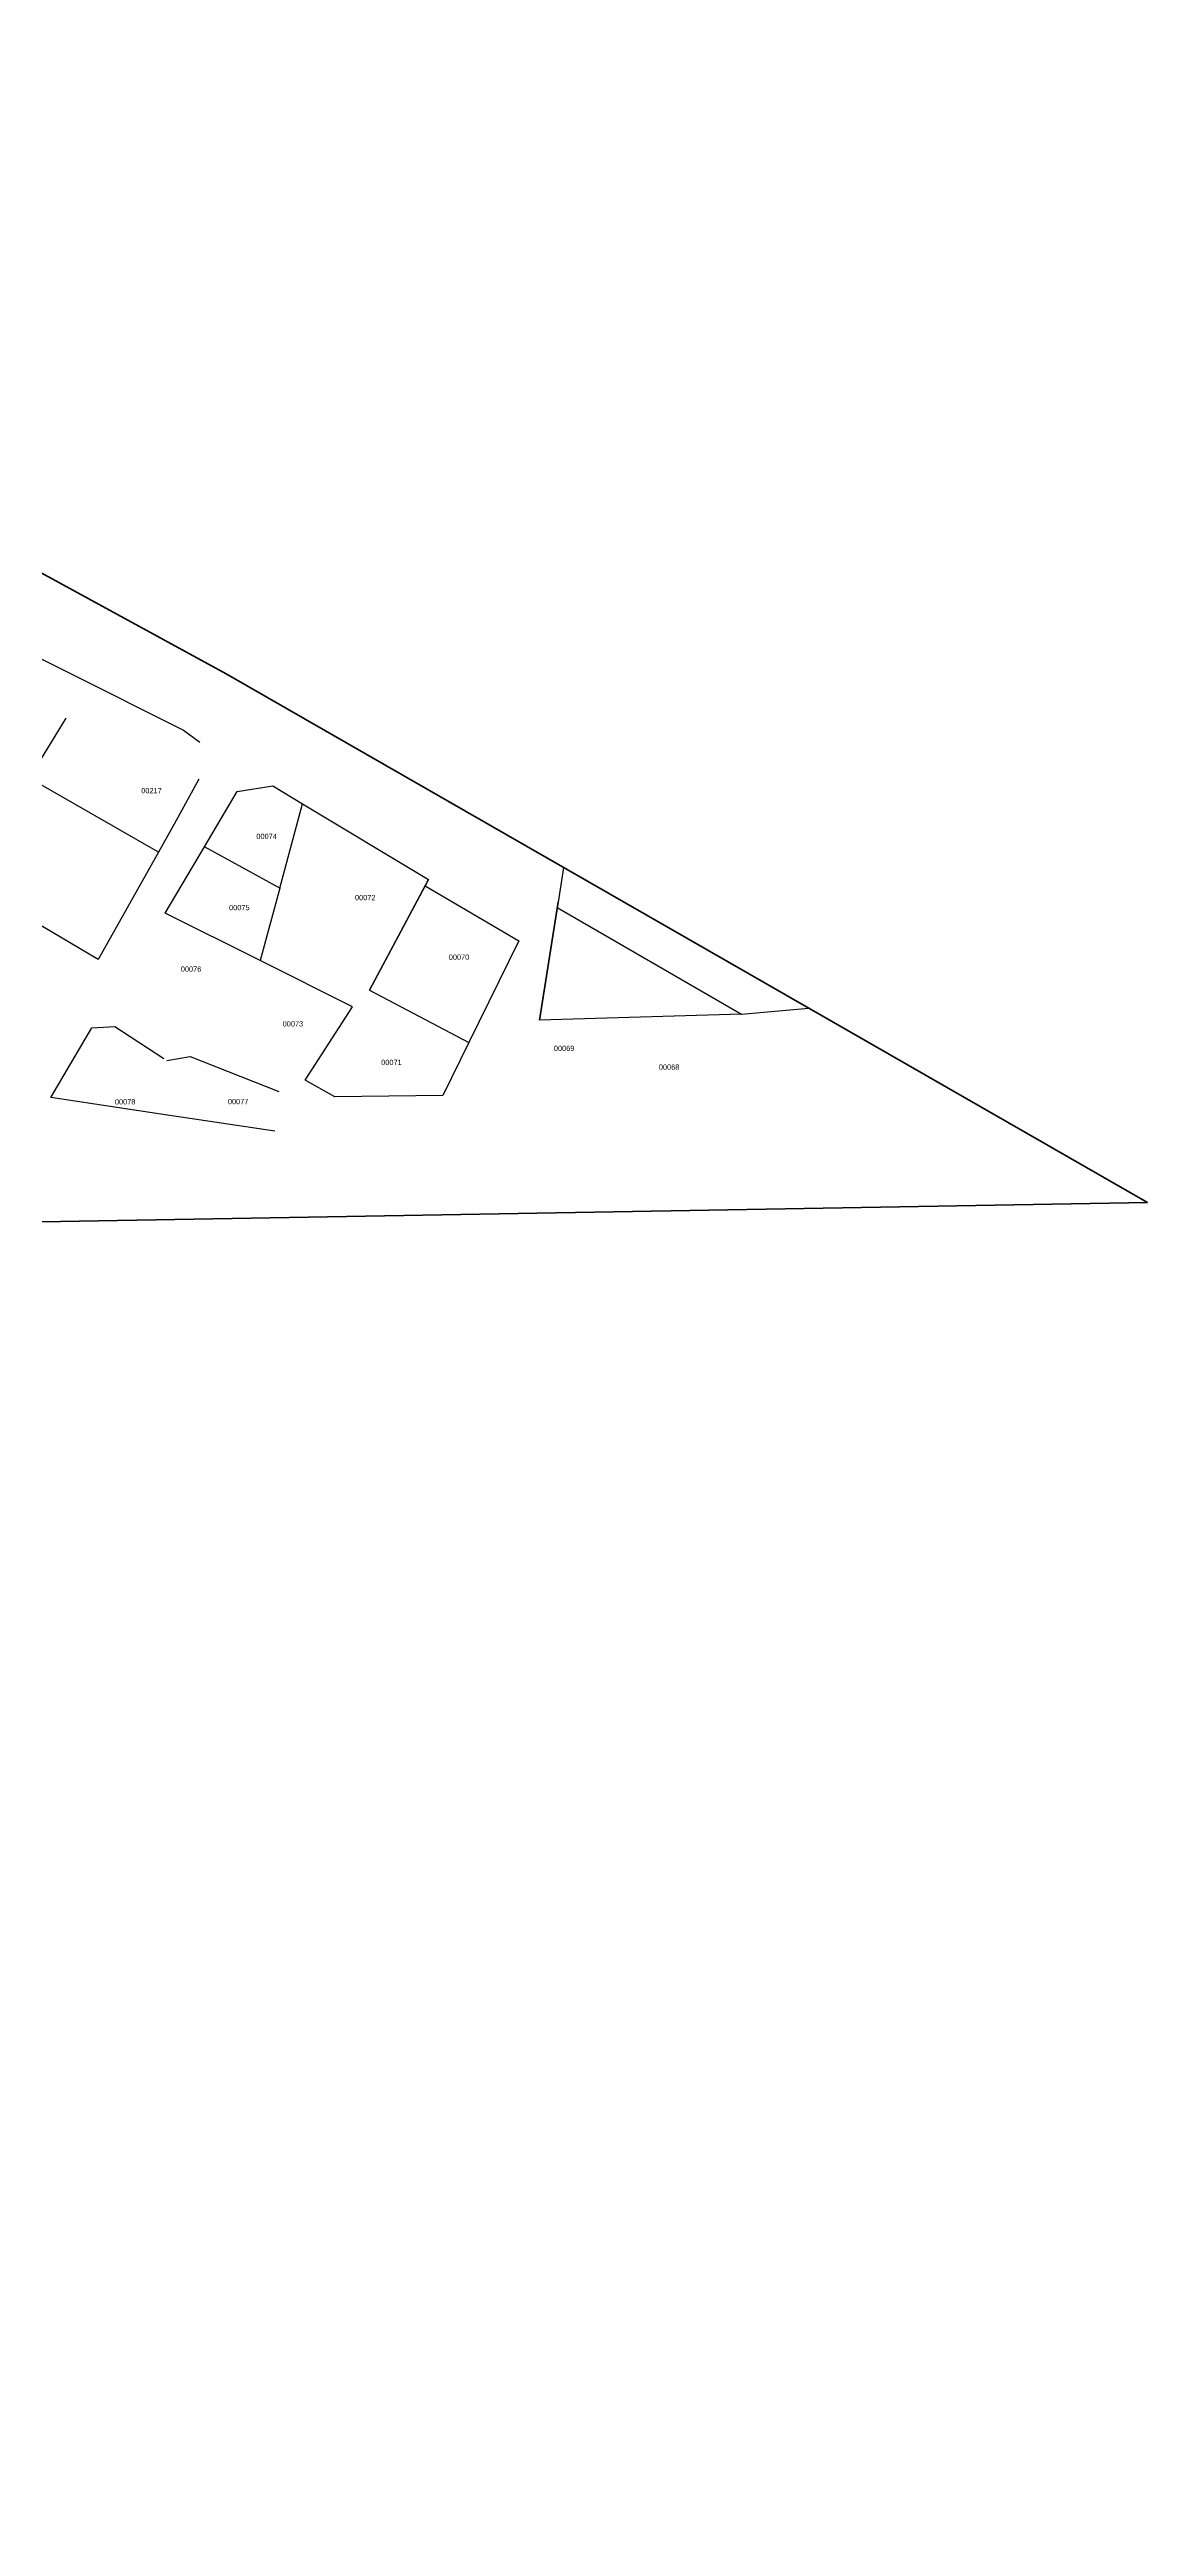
# Model space of a CAD drawing. Header units: metres. Extents: x 0 to 1324930, y 0 to 1631912.
# Drawn here: x 254851.4 to 255059.3, y 1627939.7 to 1628408.7 of the extents above; entities that cross this region are included whole.
import ezdxf
from ezdxf.enums import TextEntityAlignment as Align

# ---------------------------------------------------------------- set-up
doc = ezdxf.new("R2010")
doc.units = ezdxf.units.M
doc.header["$MEASUREMENT"] = 0
doc.layers.add('Limites des CA Rufisque', color=5, linetype='Continuous', lineweight=53)
doc.layers.add('limites_communes_2025', color=7, linetype='Continuous', lineweight=0)
for name, color, linetype in [('limites_parcelles', 7, 'Continuous'), ('limites_sections', 7, 'Continuous'), ('limites_tf', 7, 'Continuous'), ('numero_parcelle', 7, 'Continuous')]:
    doc.layers.add(name, color=color, linetype=linetype)
doc.styles.add('Style-Arial', font='arial.ttf')

msp = doc.modelspace()

# ---------------------------------------------------------------- linework, layer by layer
at = {"layer": 'Limites des CA Rufisque', "color": 1, "linetype": 'Continuous', "lineweight": 70, "extrusion": (4.73613e-08, -2.66677e-08, 1), "elevation": -0.03131, "flags": 128}
msp.add_lwpolyline([(254254.3961, 1628625.9535), (254251.15707, 1628819.12302), (254244.95067, 1628605.35724), (254530.9595, 1628477.75489), (254381.88501, 1628242.49828), (254651.87611, 1628047.60303), (254702.8976, 1628149.646), (254714.8038, 1628163.1398), (254729.8851, 1628173.8554), (254741.93776, 1628179.52722), (254745.58243, 1628185.08964), (254773.63346, 1628185.31333), (254773.9383, 1628185.3648), (255059.3394, 1628190.3528), (254884.8597, 1628290.4389), (254820.169, 1628325.7609), (254650.3061, 1628426.1705), (254597.1248, 1628455.9362), (254528.9207, 1628489.0054), (254260.5899, 1628602.7607), (254249.1013, 1628608.8357), (254254.3961, 1628625.9535)], close=True, dxfattribs=at)
at = {"layer": 'limites_communes_2025', "color": 3, "lineweight": 80, "flags": 128}
for points in [[(254255.5318, 1628934.7207), (254250.7693, 1628842.2487), (254254.3961, 1628625.9535), (254249.1013, 1628608.8357), (254260.5899, 1628602.7607), (254528.9207, 1628489.0054), (254597.1248, 1628455.9362), (254650.3061, 1628426.1705), (254820.169, 1628325.7609), (254884.8597, 1628290.4389), (255059.3394, 1628190.3528), (254773.9383, 1628185.3648), (254743.3789, 1628180.2054), (254729.8851, 1628173.8554), (254714.8038, 1628163.1398), (254702.8976, 1628149.646), (254642.1756, 1628028.202), (254627.0943, 1628011.9301), (254587.0098, 1627982.9582), (254538.1941, 1627952.0019), (254300.4655, 1627793.2515), (254283.3998, 1627779.7578), (254275.8592, 1627770.6296), (254219.5028, 1627640.4544)], [(255059.3394, 1628190.3528), (254884.8597, 1628290.4389), (254820.169, 1628325.7609)], [(254773.9383, 1628185.3648), (255059.3394, 1628190.3528)]]:
    msp.add_lwpolyline(points, dxfattribs=at)
at = {"layer": 'limites_parcelles'}
for p, q in [((254842.51107, 1628296.95721), (254854.74726, 1628290.83441)), ((254854.74726, 1628290.83441), (254876.79641, 1628279.81343)), ((254847.61255, 1628270.68455), (254854.5574, 1628282.0925)), ((254876.79641, 1628279.81343), (254879.90227, 1628277.5002)), ((254872.07888, 1628256.72865), (254847.61255, 1628270.68455)), ((254879.65834, 1628270.51846), (254875.03727, 1628261.97636)), ((254880.74813, 1628257.68881), (254886.96491, 1628268.20493)), ((254886.96491, 1628268.20493), (254893.68361, 1628269.26061)), ((254893.68361, 1628269.26061), (254899.33243, 1628265.85307)), ((254875.03727, 1628261.97636), (254872.07888, 1628256.72865)), ((254895.01851, 1628249.90043), (254899.33243, 1628265.85307)), ((254899.33243, 1628265.85307), (254923.16958, 1628251.49565)), ((254873.32583, 1628245.13957), (254880.74813, 1628257.68881)), ((254895.01851, 1628249.90043), (254880.74813, 1628257.68881)), ((254860.61397, 1628236.34875), (254830.97835, 1628253.95334)), ((254872.07888, 1628256.72865), (254860.61397, 1628236.34875)), ((254895.01851, 1628249.90043), (254891.2873, 1628236.16029)), ((254922.56105, 1628250.35268), (254912.01604, 1628230.54638)), ((254917.48321, 1628240.84073), (254923.16958, 1628251.49565)), ((254923.16958, 1628251.49565), (254922.56105, 1628250.35268)), ((254922.56105, 1628250.35268), (254940.27924, 1628239.89318)), ((254891.1494, 1628236.22919), (254873.32583, 1628245.13957)), ((254912.01604, 1628230.54638), (254917.48321, 1628240.84073)), ((254940.27924, 1628239.89318), (254930.79207, 1628220.63803)), ((254891.2873, 1628236.16029), (254891.1494, 1628236.22919)), ((254908.76268, 1628227.42835), (254891.2873, 1628236.16029)), ((254912.01604, 1628230.54638), (254930.79207, 1628220.63803)), ((254899.8033, 1628213.50533), (254908.76268, 1628227.42835)), ((254851.68275, 1628210.22374), (254859.40359, 1628223.42378)), ((254859.40359, 1628223.42378), (254863.80371, 1628223.69398)), ((254863.80371, 1628223.69398), (254873.05928, 1628217.62431)), ((254930.79207, 1628220.63803), (254925.87427, 1628210.655)), ((254873.64023, 1628217.25559), (254878.02917, 1628218.03585)), ((254878.02917, 1628218.03585), (254894.8474, 1628211.36353)), ((254872.48346, 1628207.1012), (254851.68275, 1628210.22374)), ((254905.45154, 1628210.34783), (254899.8033, 1628213.50533)), ((254925.87427, 1628210.655), (254905.45154, 1628210.34783)), ((254894.10459, 1628203.86055), (254872.48346, 1628207.1012))]:
    msp.add_line(p, q, dxfattribs=at)
at = {"layer": 'limites_sections', "color": 112, "linetype": 'Continuous', "lineweight": 40, "extrusion": (3.06795e-07, 1.19366e-07, 1), "elevation": 0.27263, "flags": 128}
msp.add_lwpolyline([(254530.32279, 1628477.17319), (254534.96035, 1628486.07704), (254597.1248, 1628455.9362), (254650.3061, 1628426.1705), (254820.169, 1628325.7609), (254884.8597, 1628290.4389), (255059.3394, 1628190.3528), (254773.9383, 1628185.3648), (254773.32025, 1628185.26045), (254745.58243, 1628185.08964), (254741.93776, 1628179.52722), (254729.8851, 1628173.8554), (254714.8038, 1628163.1398), (254702.8976, 1628149.646), (254651.87611, 1628047.60303), (254381.88501, 1628242.49828), (254530.32279, 1628477.17319)], close=True, dxfattribs=at)
at = {"layer": 'limites_tf', "color": 5, "linetype": 'Continuous', "lineweight": 30}
for p, q in [((254948.74779, 1628253.79103), (254947.70782, 1628247.22124)), ((254947.70782, 1628247.22124), (254944.19312, 1628224.89694)), ((254947.54722, 1628246.21288), (254982.42708, 1628226.02535)), ((254982.42708, 1628226.02535), (254995.14973, 1628227.17367))]:
    msp.add_line(p, q, dxfattribs=at)
at = {"layer": 'limites_tf', "color": 5, "linetype": 'Continuous', "lineweight": 30, "flags": 128}
msp.add_lwpolyline([(254982.42708, 1628226.02535), (254944.19312, 1628224.89694), (254947.70782, 1628247.22124)], dxfattribs=at)

# ---------------------------------------------------------------- texts
at = {"layer": 'numero_parcelle', "color": 5, "lineweight": 0, "style": 'Style-Arial'}
for s, p in [('00217', (254868.78368, 1628268.84596)), ('00074', (254890.5811, 1628260.17939)), ('00072', (254909.25947, 1628248.59331)), ('00075', (254885.41421, 1628246.70209)), ('00076', (254876.26816, 1628235.05179)), ('00070', (254927.01984, 1628237.31114)), ('00073', (254895.55523, 1628224.69124)), ('00069', (254946.92812, 1628220.0507)), ('00071', (254914.22371, 1628217.38957)), ('00068', (254966.80477, 1628216.49915)), ('00078', (254863.7898, 1628209.92843)), ('00077', (254885.1932, 1628209.97782))]:
    msp.add_text(s, height=1, rotation=0.13223, dxfattribs=at).set_placement(p, align=Align.TOP_LEFT)

doc.saveas('drawing.dxf')
